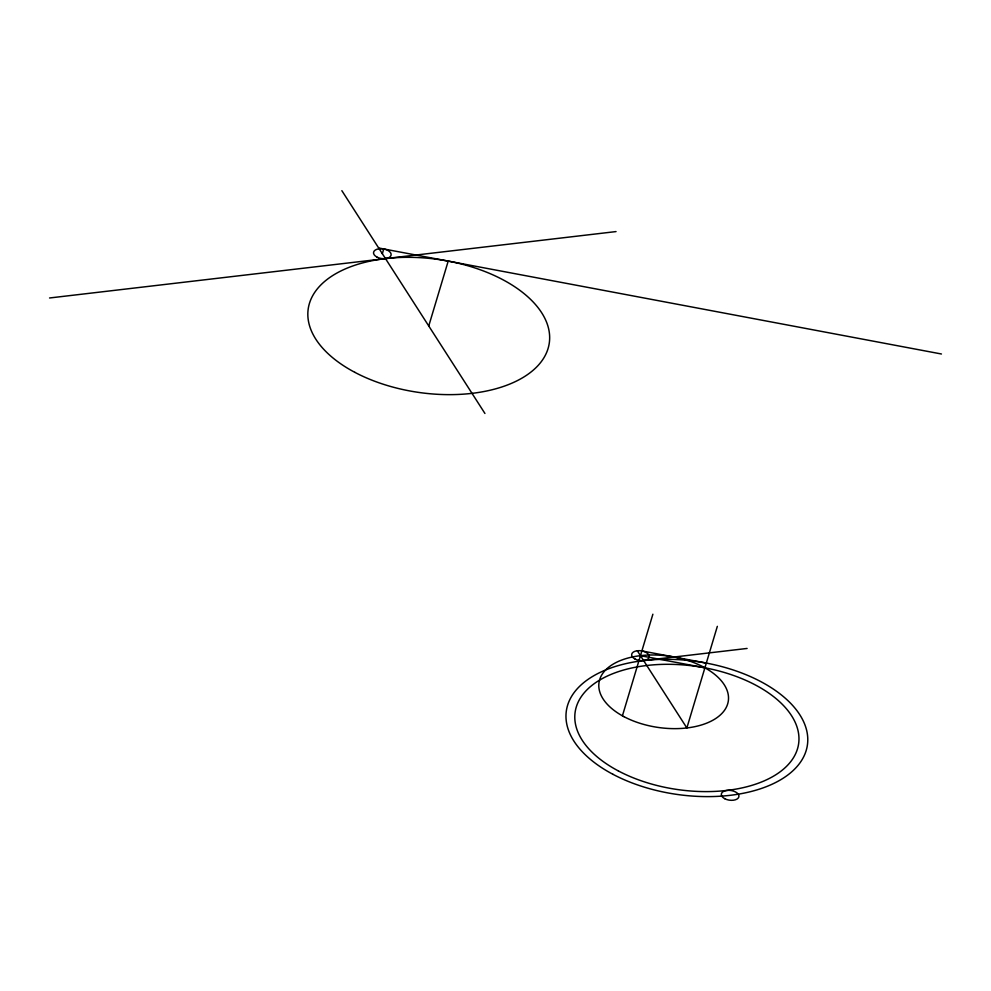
<?xml version="1.0" encoding="UTF-8"?>
<svg xmlns="http://www.w3.org/2000/svg" width="991" height="991" viewBox="0 0 991 991"><rect width="100%" height="100%" fill="white"/><g stroke="black" fill="none" stroke-linecap="round" stroke-linejoin="round"><path stroke-width="1.49" d="M382.328 253.696L383.752 248.964M428.744 325.977L448.205 261.104M622.422 715.812L652.883 614.209M717.335 626.349L686.862 727.951L637.3 650.753M49.55 297.981L616.043 231.584M643.605 660.588L747.103 648.448M378.686 248.01L941.45 353.998M641.871 650.938L706.323 663.078M640.446 655.67L704.898 667.81M341.858 190.668L484.933 413.47M635.058 659.052A8.882 4.905 8 0 0 649.192 657.182A8.882 4.905 8 0 0 637.102 650.777A8.882 4.905 8 0 0 635.058 659.052M612.971 774.318A121.732 67.19 8 0 0 806.699 748.626A121.732 67.19 8 0 0 640.929 660.923A121.732 67.19 8 0 0 612.971 774.318M724.743 798.709A8.882 4.905 8 0 0 738.865 796.838A8.882 4.905 8 0 0 726.775 790.434A8.882 4.905 8 0 0 724.743 798.709M618.359 770.936A112.863 62.297 8 0 0 797.966 747.115A112.863 62.297 8 0 0 644.286 665.803A112.863 62.297 8 0 0 618.359 770.936M624.02 716.691A65.307 36.048 8 0 0 727.939 702.904A65.307 36.048 8 0 0 639.022 655.844A65.307 36.048 8 0 0 624.02 716.691M354.852 372.343A121.732 67.19 8 0 0 548.58 346.652A121.732 67.19 8 0 0 382.811 258.936A121.732 67.19 8 0 0 354.852 372.343M376.939 257.078A8.882 4.905 8 0 0 391.073 255.207A8.882 4.905 8 0 0 378.983 248.803A8.882 4.905 8 0 0 376.939 257.078"/></g></svg>
